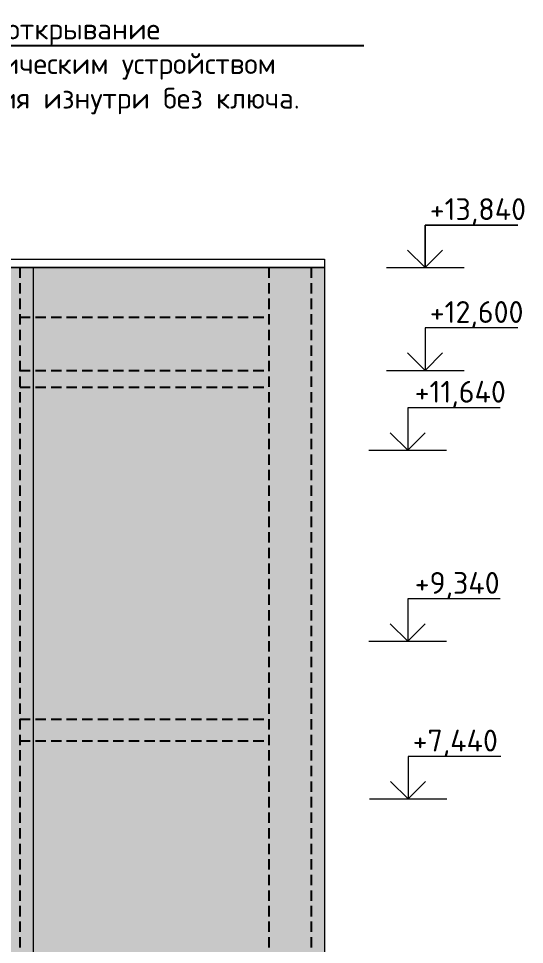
# Model space of a CAD drawing. Header units: millimetres. Extents: x -136099598 to 9192475, y 0 to 779331.
# Drawn here: x 189631 to 195728, y 294241 to 305389 of the extents above; entities that cross this region are included whole.
import ezdxf
from ezdxf import colors
from ezdxf.entities.mleader import LeaderData, LeaderLine
from ezdxf.math import Vec2, Vec3

# ---------------------------------------------------------------- set-up
doc = ezdxf.new("R2010")
doc.units = ezdxf.units.MM
doc.header["$MEASUREMENT"] = 0
doc.linetypes.add('01_base$0$DASHED2', pattern=[0.375, 0.25, -0.125])
doc.layers.get('0').update_dxf_attribs({"color": 250, "lineweight": 9})
doc.layers.get('Defpoints').update_dxf_attribs({"color": 8})
for name, color, linetype, lineweight in [('_Фасад', 7, 'Continuous', 9), ('АР-Выноски', 5, 'Continuous', 5), ('Фасад_тонкие', 7, 'Continuous', 5), ('фасады', 7, 'Continuous', 9)]:
    doc.layers.add(name, color=color, linetype=linetype, lineweight=lineweight)
doc.layers.add('PDF _0', color=7, linetype='Continuous')
doc.layers.add('RAL 90 10', color=7, linetype='Continuous', lineweight=0, true_color=0xf1ece1)
doc.styles.add('ICOCPEUR', font='isocpeur.ttf')
doc.styles.add('PDF ISOCPEUR', font='isocpeur.ttf')

msp = doc.modelspace()

# ---------------------------------------------------------------- hatches: boundary and pattern name
at = {"layer": 'RAL 90 10', "ltscale": 100, "transparency": 33554687}
h = msp.add_hatch(color=256, dxfattribs=at)
h.dxf.hatch_style = 1
h.paths.add_polyline_path([(193317.6, 302392), (160267, 302392), (160267, 288553.3), (193315.8, 288553.9)])

# ---------------------------------------------------------------- linework, layer by layer
at = {"ltscale": 150}
for p, q in [((148275.3, 302392), (193317.6, 302392)), ((189807.6, 302392), (189807.6, 286891.3)), ((193317.6, 302392), (193315.7, 286973.2))]:
    msp.add_line(p, q, dxfattribs=at)
at = {"layer": '_Фасад', "lineweight": 0}
for p, q in [((194064.8, 302392, 1.8), (194999.8, 302392, 1.8)), ((194064.8, 301153.6, 1.8), (194999.8, 301153.6, 1.8)), ((193852.9, 300193.6), (194787.9, 300193.6)), ((193852.9, 297892), (194787.9, 297892)), ((193858.5, 295993.6, -0.2), (194793.5, 295993.6, -0.2))]:
    msp.add_line(p, q, dxfattribs=at)
at = {"layer": 'Defpoints', "color": 2, "linetype": '01_base$0$DASHED2', "ltscale": 500}
for p, q in [((189647.6, 302392), (189647.6, 286333.5)), ((192647.4, 302392), (192647.4, 287080.1)), ((193157.6, 302392), (193157.6, 287082.7)), ((189647.6, 301792), (192647.4, 301792)), ((189647.6, 301152), (192647.4, 301152)), ((189647.6, 300952), (192647.4, 300952)), ((189647.6, 296952), (192647.4, 296952)), ((189647.6, 296692), (192647.4, 296692))]:
    msp.add_line(p, q, dxfattribs=at)
at = {"layer": 'Фасад_тонкие', "lineweight": 0}
for points, elevation in [([(195648, 302901.9), (194532.3, 302901.9), (194532.3, 302392), (194318.9, 302600.9), (194532.3, 302392), (194741.2, 302600.9)], 1.8), ([(194532.3, 302392), (194532.3, 302901.9), (195648, 302901.9)], 1.8), ([(195648, 301663.5), (194532.3, 301663.5), (194532.3, 301153.6), (194318.9, 301362.5), (194532.3, 301153.6), (194741.2, 301362.5)], 1.8), ([(195441.7, 296503.5), (194326, 296503.5), (194326, 295993.6), (194112.7, 296202.5), (194326, 295993.6), (194534.9, 296202.5)], -0.2)]:
    msp.add_lwpolyline(points, dxfattribs=dict(at, elevation=elevation))
for points in [[(195436.1, 300703.5), (194320.4, 300703.5), (194320.4, 300193.6), (194107.1, 300402.5), (194320.4, 300193.6), (194529.3, 300402.5)], [(195436.1, 298401.9), (194320.4, 298401.9), (194320.4, 297892), (194107.1, 298100.9), (194320.4, 297892), (194529.3, 298100.9)]]:
    msp.add_lwpolyline(points, dxfattribs=at)
at = {"layer": 'фасады', "ltscale": 150}
msp.add_lwpolyline([(150827.4, 302491.9), (193317.6, 302491.9), (193317.6, 302392), (150827.4, 302392)], close=True, dxfattribs=at)

# ---------------------------------------------------------------- texts
at = {"layer": 'PDF _0', "color": 18, "lineweight": 0, "true_color": 0x000000, "char_height": 262.49, "attachment_point": 7, "style": 'PDF ISOCPEUR'}
for s, insert in [('+13,840', (194586.4, 302901.9, 1.8)), ('+12,600', (194586.4, 301663.5, 1.8))]:
    msp.add_mtext(s, dxfattribs=dict(at, insert=insert))
at = {"layer": 'PDF _0', "color": 6, "lineweight": 0, "char_height": 262.49, "attachment_point": 7, "style": 'PDF ISOCPEUR'}
for s, insert in [('+11,640', (194404.4, 300703.5)), ('+9,340', (194404.4, 298401.9)), ('+7,440', (194380.2, 296503.5, -0.2))]:
    msp.add_mtext(s, dxfattribs=dict(at, insert=insert))

# ---------------------------------------------------------------- leaders
at = {"layer": 'АР-Выноски'}
ml = msp.add_multileader_mtext('Standard', dxfattribs=at)
ml.set_content('Окно открывающееся, открывание обеспечивается механическим устройством д/дистанц. открывания изнутри без ключа. ', color=256, style='ICOCPEUR')
ml.set_leader_properties()
ml.build(insert=Vec2(0, 0))
ml.multileader.update_dxf_attribs({"text_left_attachment_type": 6, "text_right_attachment_type": 6, "dogleg_length": 100, "arrow_head_size": 250})
ctx = ml.context
ctx.base_point, ctx.char_height, ctx.arrow_head_size, ctx.landing_gap_size, ctx.plane_origin = Vec3(185993.1, 305063.4), 250, 250, 25, Vec3(186479.5, 311122.8)
ctx.left_attachment, ctx.right_attachment = 6, 6
notes = []
notes.append((ctx, [(0, (1, 1, 0), (184782.1, 305063.4), (1, 0), 1211, [(7, [(167008.9, 295197), (169793.1, 295197), (172881.2, 295515.5), (175989.5, 295237), (178785.5, 295133.6), (182009.5, 295255.5), (185008.9, 295237), (187776.4, 295237)], 0, [])])]))
ctx.mtext.insert, ctx.mtext.width, ctx.mtext.defined_height, ctx.mtext.flow_direction = Vec3(186018.1, 305388.4), 7698.098, 2741.7, 5
for ctx, leaders in notes:
    for number, flags, end, landing, length, lines in leaders:
        leader = LeaderData()
        leader.index, (leader.has_last_leader_line, leader.has_dogleg_vector, leader.attachment_direction) = number, flags
        leader.last_leader_point, leader.dogleg_vector, leader.dogleg_length = Vec3(end), Vec3(landing), length
        for number, points, colour, breaks in lines:
            line = LeaderLine()
            line.index, line.vertices, line.color, line.breaks = number, Vec3.list(points), colors.encode_raw_color(colour), breaks
            leader.lines.append(line)
        ctx.leaders.append(leader)

doc.saveas('drawing.dxf')
